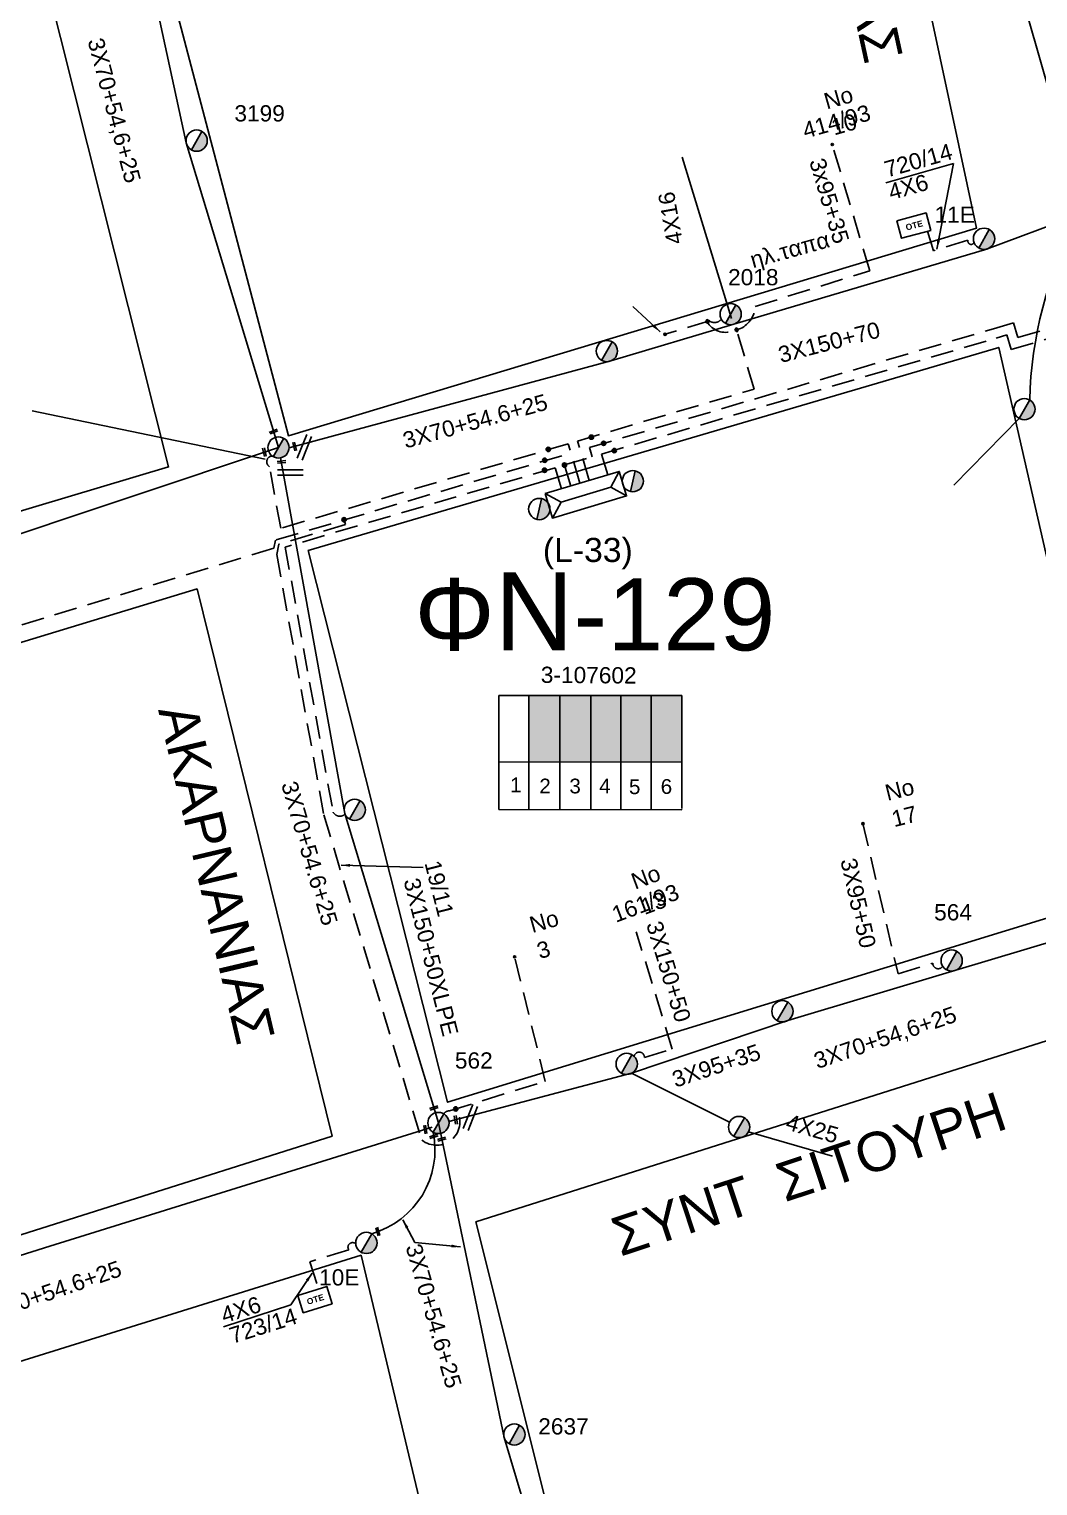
# Model space of a CAD drawing. Header units: millimetres. Extents: x 771 to 3391, y 686 to 1835.
# Drawn here: x 2394.8 to 2506.6, y 1501 to 1662.5 of the extents above; entities that cross this region are included whole.
import ezdxf

# ---------------------------------------------------------------- set-up
doc = ezdxf.new("R2010")
doc.units = ezdxf.units.MM
doc.linetypes.add('DASHED', pattern=[19.05, 12.7, -6.35])
for name, color, linetype in [('Pillar OTE', 7, 'Continuous'), ('Άγνωστα', 7, 'Continuous'), ('Γυμνά εναέρια ΧΤ (3Φ)   4x50CU', 7, 'Continuous'), ('Εναέρια παροχή ΧΤ 4x16', 7, 'SYN_LINE'), ('Εναέρια παροχή ΧΤ 4x25', 7, 'SYN_LINE'), ('Επιγραφές - Σχήματα', 7, 'Continuous'), ('Καλωδια Χ.Τ 3x95+35', 7, 'DASHED'), ('Καλωδια ΧΤ  3X95+50', 7, 'Continuous'), ('Καλώδια ΧΤ   3x150+50CU', 7, 'DASHED'), ('Καλώδια ΧΤ   3x150AL+50CU', 7, 'DASHED'), ('Μηχανική τομή', 7, 'Continuous'), ('Στύλος ΦΜ', 7, 'Continuous'), ('Στύλος ΦΜ @ 1', 7, 'Continuous'), ('Συνδέσεις', 7, 'Continuous'), ('Συνεστραμμένα ΧΤ   3x70+54.6+25 AL', 7, 'SYN_LINE'), ('Τομή', 7, 'Continuous'), ('Υποσταθμός εναέριος 2 στύλων', 7, 'Continuous'), ('Υποσταθμός πόλεως', 7, 'Continuous'), ('Υπόβαθρο ΔΕΗ', 7, 'Continuous'), ('Υπόγεια καλώδια Παροχών ΧΤ   4x6', 7, 'DASHED')]:
    doc.layers.add(name, color=color, linetype=linetype)
doc.styles.add('arial', font='arial.ttf')
doc.styles.get("Standard").update_dxf_attribs({"font": 'arial.ttf'})
doc.linetypes.add('SYN_LINE', pattern='A,0.5,-0.0001,["/\\/\\/\\/",Standard,S=0.1,R=0,X=0,Y=-0.05],-0.25', length=0.7501)
doc.dimstyles.new('ISO-25', dxfattribs={"dimtxt": 2.5, "dimasz": 2.5, "dimexe": 1.25, "dimexo": 0.625, "dimtad": 1, "dimtxsty": 'Standard', "dimcen": 2.5, "dimadec": 0, "dimazin": 0, "dimtfac": 1, "dimtmove": 0, "dimatfit": 3, "dimfxl": 1, "dimarcsym": 0})

# ---------------------------------------------------------------- blocks, each defined once
blk = doc.blocks.new('ΥΠΑΡΧΩΝ ΤΣΙΜΕΝΤΕΝΙΟΣ ΣΤΥΛΟΣ')
at = {"layer": 'Στύλος ΦΜ'}
blk.add_hatch(color=7, dxfattribs=at).paths.add_polyline_path([(-1.29, -2.28, 0.574793), (2.62, 0, 0.268822), (1.3, 2.27)])
at = {"layer": 'Στύλος ΦΜ', "color": 7}
blk.add_line((-1.29, -2.28), (1.3, 2.27), dxfattribs=at)
blk.add_circle((0, 0), 2.62, dxfattribs=at)
at = {"layer": 'Στύλος ΦΜ', "flags": 4}
for tag, p in [('ΑΡΙΘΜΟΣ', (-4.68, 8.05)), ('ΤΥΠΟΣ', (-4.91, 3.03))]:
    blk.add_attdef(tag, p, '', height=4, dxfattribs=at)
blk = doc.blocks.new('_ΣΥΝΔΕΣΗ')
at = {"layer": 'Συνδέσεις', "linetype": 'SYN_LINE', "ltscale": 40}
blk.add_hatch(color=256, dxfattribs=at).paths.add_polyline_path([(0.5, -0.01, 1), (-0.5, -0.01, 1)])
at = {"layer": 'Συνδέσεις'}
blk.add_circle((0, -0.01), 0.5, dxfattribs=at)
blk = doc.blocks.new('ΜΗΧΑΝΙΚΗ ΤΟΜΗ')
at = {"layer": 'Μηχανική τομή', "ltscale": 40}
for p, q in [((-1.89, 0.78), (1.89, 0.78)), ((1.89, 0), (-1.89, 0))]:
    blk.add_line(p, q, dxfattribs=at)
blk = doc.blocks.new('ΤΟΜΗ')
at = {"layer": 'Τομή', "ltscale": 40}
for p, q in [((-5.68, 0), (5.68, 0)), ((5.68, -2.33), (-5.68, -2.33))]:
    blk.add_line(p, q, dxfattribs=at)
blk = doc.blocks.new('TSONTA XT1')
at = {"ltscale": 40}
h = blk.add_hatch(color=256, dxfattribs=at)
h.dxf.hatch_style = 1
h.paths.add_polyline_path([(595.96, 2487.66), (597.07, 2488.77), (595.96, 2489.87), (594.85, 2488.77)])
blk.add_lwpolyline([(594.85, 2488.77), (595.96, 2489.87), (597.07, 2488.77), (595.96, 2487.66)], close=True, dxfattribs=at)
blk = doc.blocks.new('PILLAR ΟΤΕ')
at = {"layer": 'Pillar OTE', "ltscale": 40}
blk.add_lwpolyline([(-3.31, 2.02), (3.39, 2.02), (3.39, -1.99), (-3.31, -1.99)], close=True, dxfattribs=at)
at = {"layer": 'Pillar OTE', "insert": (-1.81, 0.71), "char_height": 1.3575, "width": 109.961, "attachment_point": 1}
blk.add_mtext('{\\fArial|b1|i0|c161|p34;OTE}', dxfattribs=at)
blk = doc.blocks.new('ΥΠΟΣΤΑΘΜΟΣ ΕΝΑΕΡΙΟΣ ΕΠΙ 2 ΣΤΥΛΩΝ')
at = {"layer": 'Υποσταθμός εναέριος 2 στύλων', "linetype": 'Continuous'}
for points in [[(-11.97, -2.11, 0.574793), (-8.45, -0.07, 0.268822), (-9.64, 1.98)], [(9.68, -2.15, 0.574793), (13.19, -0.1, 0.268822), (12.01, 1.95)]]:
    blk.add_hatch(color=256, dxfattribs=at).paths.add_polyline_path(points)
for p, q in [((-11.97, -2.11), (-9.64, 1.98)), ((9.68, -2.15), (12.01, 1.95))]:
    blk.add_line(p, q, dxfattribs=at)
for centre in [(-10.81, -0.07), (10.84, -0.1)]:
    blk.add_circle(centre, 2.36, dxfattribs=at)
at = {"layer": 'Υποσταθμός πόλεως', "linetype": 'Continuous', "ltscale": 40}
blk.add_lwpolyline([(-8.57, 2.82), (8.57, 2.82), (8.57, -2.82), (-8.57, -2.82)], close=True, dxfattribs=at)
for points in [[(-5.75, 0), (-8.57, 2.82)], [(-8.57, -2.82), (-5.75, 0)], [(-5.75, 0), (5.75, 0)], [(5.75, 0), (8.57, 2.82)], [(8.57, -2.82), (5.75, 0)]]:
    blk.add_lwpolyline(points, dxfattribs=at)
at = {"layer": 'Υποσταθμός εναέριος 2 στύλων', "ltscale": 40, "flags": 1}
for tag, p in [('ΜΕΤΑΣΧΗΜΑΤΙΣΜΟΣ', (14.09, 2.51)), ('ΙΣΧΥΣ', (14.07, -0.28)), ('ΑΡΙΘΜΟΣ', (14.19, -3))]:
    blk.add_attdef(tag, p, '', height=1.8, dxfattribs=at)

msp = doc.modelspace()

# ---------------------------------------------------------------- hatches: boundary and pattern name
at = {"layer": 'Καλώδια ΧΤ   3x150+50CU', "linetype": 'DASHED', "ltscale": 0.2}
h = msp.add_hatch(color=173, dxfattribs=at)
h.dxf.hatch_style = 1
h.paths.add_polyline_path([(2453.60361, 1588.6051), (2450.16374, 1588.60532), (2450.16328, 1581.24473), (2453.60315, 1581.24139)])
h = msp.add_hatch(color=30, dxfattribs=at)
h.dxf.hatch_style = 1
h.paths.add_polyline_path([(2457.04318, 1588.60489), (2453.60361, 1588.6051), (2453.60315, 1581.24139), (2457.04272, 1581.23805)])
h = msp.add_hatch(color=1, dxfattribs=at)
h.dxf.hatch_style = 1
h.paths.add_polyline_path([(2460.34074, 1588.60468), (2457.04318, 1588.60489), (2457.04272, 1581.23805), (2460.34028, 1581.23485)])
h = msp.add_hatch(color=5, dxfattribs=at)
h.dxf.hatch_style = 1
h.paths.add_polyline_path([(2463.72674, 1588.60447), (2460.34074, 1588.60468), (2460.34028, 1581.23485), (2463.72627, 1581.23156)])
h = msp.add_hatch(color=85, dxfattribs=at)
h.dxf.hatch_style = 1
h.paths.add_polyline_path([(2467.12338, 1588.60426), (2463.72674, 1588.60447), (2463.72627, 1581.23156), (2467.12292, 1581.22826)])

# ---------------------------------------------------------------- linework, layer by layer
at = {"layer": 'Pillar OTE', "ltscale": 40}
for points in [[(2446.83504, 1575.96524), (2446.83583, 1588.60553), (2467.12338, 1588.60426)], [(2450.16295, 1575.96284), (2450.16374, 1588.60532)], [(2453.60282, 1575.95941), (2453.60361, 1588.6051)], [(2457.04239, 1575.95597), (2457.04318, 1588.60489)], [(2460.33995, 1575.95268), (2460.34074, 1588.60468)], [(2463.72594, 1575.9493), (2463.72674, 1588.60447)], [(2467.1226, 1576.06834), (2467.12338, 1588.60426)], [(2446.83537, 1581.24796), (2467.12292, 1581.22826)], [(2467.12259, 1575.93651), (2467.12259, 1575.93651), (2446.83504, 1575.96617)]]:
    msp.add_lwpolyline(points, dxfattribs=at)
at = {"layer": 'Άγνωστα', "color": 27}
msp.add_lwpolyline([(2395.09928, 1620.1808), (2420.91268, 1614.82644)], dxfattribs=at)
at = {"layer": 'Άγνωστα', "color": 173, "ltscale": 20}
msp.add_lwpolyline([(2504.52404, 1619.34927), (2497.2708, 1611.95729)], dxfattribs=at)
at = {"layer": 'Άγνωστα', "color": 6, "linetype": 'SYN_LINE', "ltscale": 15}
msp.add_lwpolyline([(2461.55719, 1546.71762), (2472.41801, 1541.28337)], dxfattribs=at)
at = {"layer": 'Γυμνά εναέρια ΧΤ (3Φ)   4x50CU', "color": 173, "linetype": 'Continuous', "ltscale": 0.2}
msp.add_arc((2550.41223, 1620.36094), 44.72898, 152.0885037, 178.6777898, dxfattribs=at)
at = {"layer": 'Εναέρια παροχή ΧΤ 4x16', "color": 173, "ltscale": 20}
msp.add_lwpolyline([(2472.62675, 1630.445), (2467.16523, 1648.32648)], dxfattribs=at)
at = {"layer": 'Εναέρια παροχή ΧΤ 4x25', "color": 6, "linetype": 'SYN_LINE', "ltscale": 8}
msp.add_lwpolyline([(2474.52457, 1540.22935), (2483.81422, 1537.53845)], dxfattribs=at)
at = {"layer": 'Καλωδια Χ.Τ 3x95+35', "color": 173, "linetype": 'DASHED', "ltscale": 0.2}
msp.add_lwpolyline([(2473.4154, 1629.23157, 0.302566438), (2475.24982, 1631.75846), (2487.94926, 1635.72124), (2483.79726, 1649.72686)], format="xyb", dxfattribs=at)
at = {"layer": 'Καλωδια ΧΤ  3X95+50', "color": 6, "linetype": 'DASHED', "ltscale": 0.2}
msp.add_lwpolyline([(2487.19329, 1574.40275), (2491.0912, 1557.73137), (2494.95034, 1558.91824, 0.764872574), (2496.04709, 1558.58819)], format="xyb", dxfattribs=at)
at = {"layer": 'Καλώδια ΧΤ   3x150+50CU', "color": 30, "linetype": 'DASHED', "ltscale": 0.2}
msp.add_lwpolyline([(2454.10952, 1614.18065), (2457.18909, 1615.08637), (2457.18909, 1615.08637), (2457.18909, 1615.08637), (2456.88718, 1616.11289), (2501.65852, 1629.28039), (2503.89515, 1629.93819), (2504.3721, 1628.31651), (2511.52422, 1630.41999), (2511.73203, 1629.71343)], dxfattribs=at)
at = {"layer": 'Καλώδια ΧΤ   3x150+50CU', "color": 173, "linetype": 'DASHED', "ltscale": 0.2}
msp.add_lwpolyline([(2471.49404, 1630.3589, -0.418911796), (2470.17882, 1630.16501), (2465.26417, 1628.68241)], format="xyb", dxfattribs=at)
msp.add_lwpolyline([(2456.8466, 1612.45865), (2455.55875, 1616.83751), (2475.13007, 1622.59354), (2473.19855, 1629.16096)], dxfattribs=at)
at = {"layer": 'Καλώδια ΧΤ   3x150+50CU', "color": 1, "linetype": 'DASHED', "ltscale": 0.2}
msp.add_lwpolyline([(2458.92013, 1613.07941), (2458.21561, 1615.38828), (2501.96043, 1628.25386), (2503.17053, 1628.60976), (2503.64748, 1626.98808), (2510.31305, 1628.94846, 0.453593431), (2512.28202, 1627.86804), (2518.55281, 1594.62592), (2525.0849, 1570.0813)], format="xyb", dxfattribs=at)
at = {"layer": 'Καλώδια ΧΤ   3x150+50CU', "color": 5, "linetype": 'DASHED', "ltscale": 0.2}
msp.add_lwpolyline([(2455.82154, 1612.15177), (2454.53223, 1616.53561), (2422.64243, 1607.15664), (2421.40903, 1613.98908, -0.760897015), (2421.71041, 1615.16766)], format="xyb", dxfattribs=at)
at = {"layer": 'Καλώδια ΧΤ   3x150+50CU', "color": 30, "linetype": 'DASHED', "ltscale": 0.2}
for points in [[(2454.79574, 1611.84467), (2453.80761, 1615.20717), (2422.07565, 1605.8505), (2421.88069, 1604.9586), (2359.08563, 1585.8667, -1.104831765), (2353.57031, 1584.19179), (2344.01767, 1581.2908)], [(2429.66737, 1608.1074), (2429.82373, 1607.57577), (2422.45379, 1605.40823), (2422.20557, 1604.26964), (2427.42135, 1575.37685), (2438.27861, 1539.31425, 0.855940643), (2442.08933, 1542.78307)], [(2440.71737, 1542.22725, -0.224986132), (2441.35692, 1542.55782), (2451.97615, 1545.82372), (2448.56724, 1559.69252)]]:
    msp.add_lwpolyline(points, format="xyb", dxfattribs=at)
at = {"layer": 'Καλώδια ΧΤ   3x150+50CU', "color": 85, "linetype": 'DASHED', "ltscale": 0.2}
msp.add_lwpolyline([(2453.77429, 1611.53887), (2453.08299, 1613.87874), (2423.14756, 1605.07457), (2428.4551, 1575.67346, 0.484655608), (2429.76719, 1575.44144)], format="xyb", dxfattribs=at)
at = {"layer": 'Καλώδια ΧΤ   3x150+50CU', "color": 6, "linetype": 'DASHED', "ltscale": 0.2}
msp.add_lwpolyline([(2461.83479, 1548.59811, -0.945844263), (2462.97036, 1548.4548), (2466.06167, 1549.40552), (2462.06181, 1562.41129)], format="xyb", dxfattribs=at)
at = {"layer": 'Καλώδια ΧΤ   3x150+50CU', "color": 173, "linetype": 'DASHED', "ltscale": 0.2}
msp.add_arc((2471.96115, 1631.26515), 2.37648, 215.4663678, 295.5486015, dxfattribs=at)
at = {"layer": 'Συνεστραμμένα ΧΤ   3x70+54.6+25 AL', "color": 173, "linetype": 'SYN_LINE', "ltscale": 20}
for points in [[(2511.39723, 1643.27006), (2502.3651, 1674.76524), (2495.48218, 1710.47488), (2442.36801, 1696.15302), (2405.92725, 1684.27451)], [(2423.57818, 1616.0657), (2459.26565, 1625.7273), (2472.90022, 1629.78568), (2501.03892, 1638.16394)]]:
    msp.add_lwpolyline(points, dxfattribs=at)
at = {"layer": 'Συνεστραμμένα ΧΤ   3x70+54.6+25 AL', "color": 5, "linetype": 'SYN_LINE', "ltscale": 20}
msp.add_lwpolyline([(2332.03234, 1588.50305), (2358.20781, 1595.94731), (2388.5031, 1604.81954), (2422.40398, 1616.11991), (2412.17331, 1649.91587), (2404.7622, 1684.11662), (2401.22323, 1706.7755), (2401.22323, 1706.7755)], dxfattribs=at)
at = {"layer": 'Συνεστραμμένα ΧΤ   3x70+54.6+25 AL', "color": 173, "linetype": 'SYN_LINE', "ltscale": 8}
msp.add_lwpolyline([(2500.88654, 1638.11857), (2510.61078, 1641.7263)], dxfattribs=at)
at = {"layer": 'Συνεστραμμένα ΧΤ   3x70+54.6+25 AL', "color": 85, "linetype": 'SYN_LINE', "ltscale": 20}
msp.add_lwpolyline([(2422.63211, 1614.96618), (2429.74969, 1575.53835), (2440.13407, 1541.20407), (2447.42005, 1506.33255), (2455.63639, 1478.82183)], dxfattribs=at)
at = {"layer": 'Συνεστραμμένα ΧΤ   3x70+54.6+25 AL', "color": 6, "linetype": 'SYN_LINE', "ltscale": 20}
msp.add_lwpolyline([(2441.30045, 1541.35169), (2461.55719, 1546.71762), (2478.86566, 1552.57645), (2497.51118, 1558.14219), (2528.02692, 1567.29768), (2562.43328, 1577.54349), (2601.44427, 1591.06211)], dxfattribs=at)
at = {"layer": 'Συνεστραμμένα ΧΤ   3x70+54.6+25 AL', "color": 30, "ltscale": 20}
msp.add_lwpolyline([(2352.73252, 1513.61392), (2397.03238, 1527.55758), (2439.44204, 1540.729)], dxfattribs=at)
at = {"layer": 'Συνεστραμμένα ΧΤ   3x70+54.6+25 AL', "linetype": 'SYN_LINE', "ltscale": 15}
msp.add_arc((2430.06945, 1538.23177), 9.6796, 285.9724109, 11.6167001, dxfattribs=at)
at = {"layer": 'Υπόβαθρο ΔΕΗ'}
for points in [[(2406.33143, 1682.7349), (2485.73196, 1706.22012), (2499.7762, 1640.42795), (2423.50868, 1617.42035), (2406.33143, 1682.7349)], [(2311.80178, 1655.59511), (2393.74243, 1679.40861), (2410.21421, 1613.97542), (2331.94021, 1590.58892), (2311.80178, 1655.59511)], [(2497.24771, 1647.61806), (2489.72872, 1645.4716)], [(2425.69075, 1604.70722), (2502.26233, 1627.22734), (2516.11736, 1566.5518), (2441.15014, 1543.49601), (2425.69075, 1604.70722)], [(2335.85007, 1576.86349), (2413.37759, 1600.43457), (2428.34388, 1539.74275), (2354.14643, 1516.22317), (2335.85007, 1576.86349)], [(2444.26421, 1530.24786), (2519.06546, 1553.97058), (2529.62762, 1507.06343), (2496.778, 1495.21582), (2456.86167, 1480.01556), (2444.26421, 1530.24786)], [(2357.88125, 1503.57685), (2431.55459, 1526.5307), (2443.85696, 1474.88579), (2375.33365, 1446.07578), (2357.88125, 1503.57685)], [(2423.7612, 1521.02501), (2416.31904, 1518.57937)]]:
    msp.add_lwpolyline(points, dxfattribs=at)
at = {"layer": 'Υπόγεια καλώδια Παροχών ΧΤ   4x6', "color": 173, "linetype": 'DASHED', "ltscale": 0.2}
msp.add_lwpolyline([(2499.53193, 1638.83496, -0.877605157), (2498.84828, 1639.10351), (2495.01874, 1637.94826), (2494.36729, 1640.10773)], format="xyb", dxfattribs=at)
at = {"layer": 'Υπόγεια καλώδια Παροχών ΧΤ   4x6', "linetype": 'DASHED', "ltscale": 0.2}
msp.add_lwpolyline([(2430.97536, 1527.78863, 0.902710072), (2430.18658, 1527.15189), (2425.89027, 1525.81332), (2426.83385, 1522.78478)], format="xyb", dxfattribs=at)

# ---------------------------------------------------------------- block references
at = {"layer": 'Pillar OTE'}
for p, xscale, yscale, zscale, rotation in [((2492.8265, 1640.72237), 0.5, 0.5, 0.5, 14.92230985789626), ((2426.42522, 1521.60496), 0.4999999999999999, 0.4999999999999999, 0.4999999999999999, 17.16128364859512)]:
    msp.add_blockref('PILLAR ΟΤΕ', p, dxfattribs=dict(at, xscale=xscale, yscale=yscale, zscale=zscale, rotation=rotation))
at = {"layer": 'Μηχανική τομή'}
for p, xscale, yscale, zscale, rotation in [((2421.89483, 1617.80183), 0.25, 0.25, 0.25, 22.67356193003151), ((2420.92787, 1615.62787), 0.249999999999919, 0.249999999999919, 0.249999999999919, 101.9574263606144), ((2424.28894, 1616.25812), 0.249999999999919, 0.249999999999919, 0.249999999999919, 101.9574263606144), ((2422.74495, 1614.42502), 0.25, 0.25, 0.25, 5.831518046542832), ((2439.65971, 1542.77248), 0.25, 0.25, 0.25, 17.86561226362529), ((2441.9624, 1541.52704), 0.2500000000001928, 0.2500000000001928, 0.2500000000001928, 278.9517174176443), ((2438.57893, 1540.47621), 0.2500000000001928, 0.2500000000001928, 0.2500000000001928, 278.9517174176443), ((2439.64667, 1539.63585), 0.25, 0.25, 0.25, 17.86561226362529), ((2440.52834, 1539.31707), 0.25, 0.25, 0.25, 17.86561226362529), ((2433.50485, 1529.18232), 0.25, 0.25, 0.25, 107.0107382808798)]:
    msp.add_blockref('ΜΗΧΑΝΙΚΗ ΤΟΜΗ', p, dxfattribs=dict(at, xscale=xscale, yscale=yscale, zscale=zscale, rotation=rotation))
at = {"layer": 'Στύλος ΦΜ @ 1', "ltscale": 40}
ref = msp.add_blockref('ΥΠΑΡΧΩΝ ΤΣΙΜΕΝΤΕΝΙΟΣ ΣΤΥΛΟΣ', (2413.32659, 1650.15484), dxfattribs=dict(at, xscale=0.4499999999998181, yscale=0.4499999999998181, zscale=0.4499999999998181))
ref.add_attrib('ΤΥΠΟΣ', '3199', (2417.51005, 1652.27979), dxfattribs={"layer": 'Στύλος ΦΜ', "height": 1.8, "flags": 4})
ref = msp.add_blockref('ΥΠΑΡΧΩΝ ΤΣΙΜΕΝΤΕΝΙΟΣ ΣΤΥΛΟΣ', (2500.6274, 1639.26748), dxfattribs=dict(at, xscale=0.4499999999998181, yscale=0.4499999999998181, zscale=0.4499999999998181))
ref.add_attrib('ΑΡΙΘΜΟΣ', '11Ε', (2495.13103, 1641.04561), dxfattribs={"layer": 'Στύλος ΦΜ', "height": 1.8, "flags": 4})
ref = msp.add_blockref('ΥΠΑΡΧΩΝ ΤΣΙΜΕΝΤΕΝΙΟΣ ΣΤΥΛΟΣ', (2472.537, 1630.90604), dxfattribs=dict(at, xscale=0.4499999999998181, yscale=0.4499999999998181, zscale=0.4499999999998181))
ref.add_attrib('ΤΥΠΟΣ', '2018', (2472.24228, 1634.11111), dxfattribs={"layer": 'Στύλος ΦΜ', "height": 1.8, "flags": 4})
at = {"layer": 'Στύλος ΦΜ @ 1', "ltscale": 40, "xscale": 0.4499999999998181, "yscale": 0.4499999999998181, "zscale": 0.4499999999998181}
for p in [(2458.80602, 1626.81168), (2505.1096, 1620.37116), (2422.40172, 1616.1212), (2430.85862, 1575.93511), (2478.27489, 1553.59534), (2461.00788, 1547.75944), (2473.47129, 1540.75636)]:
    msp.add_blockref('ΥΠΑΡΧΩΝ ΤΣΙΜΕΝΤΕΝΙΟΣ ΣΤΥΛΟΣ', p, dxfattribs=at)
at = {"layer": 'Στύλος ΦΜ @ 1', "ltscale": 40}
ref = msp.add_blockref('ΥΠΑΡΧΩΝ ΤΣΙΜΕΝΤΕΝΙΟΣ ΣΤΥΛΟΣ', (2497.04002, 1559.22161), dxfattribs=dict(at, xscale=0.4499999999998181, yscale=0.4499999999998181, zscale=0.4499999999998181))
ref.add_attrib('ΤΥΠΟΣ', '564', (2495.09054, 1563.67448), dxfattribs={"layer": 'Στύλος ΦΜ', "height": 1.8, "flags": 4})
ref = msp.add_blockref('ΥΠΑΡΧΩΝ ΤΣΙΜΕΝΤΕΝΙΟΣ ΣΤΥΛΟΣ', (2440.13181, 1541.20536), dxfattribs=dict(at, xscale=0.4499999999998181, yscale=0.4499999999998181, zscale=0.4499999999998181))
ref.add_attrib('ΤΥΠΟΣ', '562', (2441.95544, 1547.23869), dxfattribs={"layer": 'Στύλος ΦΜ', "height": 1.8, "flags": 4})
ref = msp.add_blockref('ΥΠΑΡΧΩΝ ΤΣΙΜΕΝΤΕΝΙΟΣ ΣΤΥΛΟΣ', (2432.14746, 1527.90397), dxfattribs=dict(at, xscale=0.4499999999998181, yscale=0.4499999999998181, zscale=0.4499999999998181))
ref.add_attrib('ΑΡΙΘΜΟΣ', '10Ε', (2426.9005, 1523.1806), dxfattribs={"layer": 'Στύλος ΦΜ', "height": 1.8, "flags": 4})
ref = msp.add_blockref('ΥΠΑΡΧΩΝ ΤΣΙΜΕΝΤΕΝΙΟΣ ΣΤΥΛΟΣ', (2448.55259, 1506.65578), dxfattribs=dict(at, xscale=0.4499999999998181, yscale=0.4499999999998181, zscale=0.4499999999998181))
ref.add_attrib('ΤΥΠΟΣ', '2637', (2451.20103, 1506.65814), dxfattribs={"layer": 'Στύλος ΦΜ', "height": 1.8, "flags": 4})
at = {"layer": 'Συνδέσεις'}
for p, xscale, yscale, zscale in [((2483.79726, 1649.72686), 0.25, 0.25, 0.25), ((2465.26417, 1628.68241), 0.25, 0.25, 0.25), ((2457.09272, 1617.27207), 0.4777242751394019, 0.4777242751394019, 0.4777242751394019), ((2452.31594, 1615.91843), 0.4777242751394019, 0.4777242751394019, 0.4777242751394019), ((2458.44601, 1616.58793), 0.4777242751394019, 0.4777242751394019, 0.4777242751394019), ((2459.63221, 1615.78895), 0.4777242751394019, 0.4777242751394019, 0.4777242751394019), ((2451.9133, 1614.71113), 0.4777242751394019, 0.4777242751394019, 0.4777242751394019), ((2454.10952, 1614.18065), 0.4777242751394019, 0.4777242751394019, 0.4777242751394019), ((2451.895, 1613.59529), 0.4777242751394019, 0.4777242751394019, 0.4777242751394019), ((2429.66737, 1608.1074), 0.4777242751394019, 0.4777242751394019, 0.4777242751394019), ((2487.19329, 1574.40275), 0.25, 0.25, 0.25), ((2448.58444, 1559.63658), 0.25, 0.25, 0.25), ((2442.0516, 1542.77147), 0.4777242751394019, 0.4777242751394019, 0.4777242751394019)]:
    msp.add_blockref('_ΣΥΝΔΕΣΗ', p, dxfattribs=dict(at, xscale=xscale, yscale=yscale, zscale=zscale))
at = {"layer": 'Συνδέσεις', "xscale": 0.2, "yscale": 0.2, "zscale": 0.2}
for p, rotation in [((2497.39633, 1119.00959), 16.5389898235499), ((2481.86524, 1117.42474), 14.43645102625863)]:
    msp.add_blockref('TSONTA XT1', p, dxfattribs=dict(at, rotation=rotation))
at = {"layer": 'Τομή', "xscale": 0.2499999999998873, "yscale": 0.2499999999998873, "zscale": 0.2499999999998873, "rotation": 248.1909067709115}
for p in [(2425.54705, 1616.03517), (2443.94833, 1541.70474)]:
    msp.add_blockref('ΤΟΜΗ', p, dxfattribs=at)
at = {"layer": 'Τομή', "xscale": 0.25, "yscale": 0.25, "zscale": 0.25}
msp.add_blockref('ΤΟΜΗ', (2423.69994, 1613.64926), dxfattribs=at)
at = {"layer": 'Υποσταθμός εναέριος 2 στύλων', "xscale": 0.4999999999999998, "yscale": 0.4999999999999998, "zscale": 0.4999999999999998, "rotation": 16.66633376610644}
msp.add_blockref('ΥΠΟΣΤΑΘΜΟΣ ΕΝΑΕΡΙΟΣ ΕΠΙ 2 ΣΤΥΛΩΝ', (2456.47804, 1610.8789), dxfattribs=at)

# ---------------------------------------------------------------- texts
at = {"ltscale": 40, "char_height": 4, "width": 67.4273804, "attachment_point": 1, "style": 'arial'}
for s, insert, rotation in [('{\\H1.083x;EYPYTANIAΣ}', (2483.66949, 1696.28002), 282.2564646), ('{\\H1.083x;AKAPNANIAΣ}', (2413.2577, 1588.02799), 283.2579876), ('{\\H1.083x;ΣYNT  ΣITOYPH}', (2458.93109, 1530.47732), 18.3073137)]:
    msp.add_mtext(s, dxfattribs=dict(at, insert=insert, rotation=rotation))
at = {"ltscale": 30, "char_height": 1.63441, "width": 11.2572904, "attachment_point": 1}
for s, insert in [('1', (2448.0812, 1579.52656)), ('2', (2451.31966, 1579.3931)), ('3', (2454.65025, 1579.3931)), ('4', (2457.95376, 1579.3931)), ('5', (2461.25726, 1579.31192)), ('6', (2464.77739, 1579.33898))]:
    msp.add_mtext(s, dxfattribs=dict(at, insert=insert))
at = {"layer": 'Άγνωστα', "color": 7, "char_height": 1.8, "attachment_point": 1}
for s, gutter_width, insert, rotation in [('3X70+54,6+25', 12.5, (2402.95985, 1661.71172), 284.8225658), ('414/93', 1.44412, (2480.32204, 1652.09505), 15.8460991), ('720/14', 1.44412, (2489.39314, 1647.78879), 15.8460991), ('4Χ6', 1.44412, (2489.83004, 1645.26831), 15.8460991), ('3X150+70', 12.5, (2477.64348, 1627.22476), 14.5184577), ('3X70+54.6+25', 12.5, (2436.01219, 1617.72947), 15.3723876), ('3-107602', 12.5, (2451.49318, 1591.81738), 359.569662), ('3X70+54.6+25', 12.5, (2424.41047, 1579.28663), 286.2222233), ('3X95+50', 12.5, (2486.44164, 1570.73717), 282.7956834), ('19/11', 12.5, (2440.32056, 1570.48448), 284.1229273), ('3X150+50XLPE', 12.5, (2437.99789, 1568.54383), 284.1229273), ('161/93', 1.51451, (2459.1645, 1565.08516), 20.5047841), ('3X150+50', 12.5, (2464.87462, 1563.78417), 286.6108582), ('3X70+54,6+25', 12.5, (2481.56042, 1548.88065), 18.8177806), ('3X95+35', 12.5, (2465.84399, 1546.81652), 18.4364762), ('3X70+54.6+25', 12.5, (2438.20585, 1527.98374), 286.0154715), ('2X3X70+54.6+25', 12.5, (2386.06354, 1519.68166), 18.8177806), ('4Χ6', 1.51451, (2415.83393, 1520.68627), 17.5709738), ('723/14', 1.51451, (2416.76191, 1518.41929), 17.5709738)]:
    msp.add_mtext_dynamic_manual_height_columns(s, width=1.8, gutter_width=gutter_width, heights=[0.04535], dxfattribs=dict(at, insert=insert, rotation=rotation))
at = {"layer": 'Άγνωστα', "color": 7}
note = msp.add_mtext_dynamic_manual_height_columns('No ', width=1.8, gutter_width=1.44412, heights=[0.04535, 0], dxfattribs=dict(at, insert=(2479.57125, 1654.45329), char_height=1.8, attachment_point=1, rotation=15.8460991))
for column, words in zip(note.columns.linked_columns, ['10']):
    column.text = words
note = msp.add_mtext_dynamic_manual_height_columns('ηλ.ταπα\\P', width=1.8, gutter_width=12.5, heights=[0.04535, 0], dxfattribs=dict(at, insert=(2460.72459, 1633.95069), char_height=1.8, attachment_point=1, rotation=15.3497355))
for column, words in zip(note.columns.linked_columns, ['\\P']):
    column.text = words
note = msp.add_mtext_dynamic_manual_height_columns('No ', width=1.8, gutter_width=1.91924, heights=[0.04535, 0], dxfattribs=dict(at, insert=(2485.87821, 1577.75603), char_height=1.8, attachment_point=1, rotation=14.0928914))
for column, words in zip(note.columns.linked_columns, ['17']):
    column.text = words
note = msp.add_mtext_dynamic_manual_height_columns('No ', width=1.8, gutter_width=1.51451, heights=[0.04535, 0], dxfattribs=dict(at, insert=(2458.19499, 1567.59562), char_height=1.8, attachment_point=1, rotation=20.5047841))
for column, words in zip(note.columns.linked_columns, ['13']):
    column.text = words
note = msp.add_mtext_dynamic_manual_height_columns('No ', width=1.8, gutter_width=1.71917, heights=[0.04535, 0], dxfattribs=dict(at, insert=(2446.66308, 1563.03551), char_height=1.8, attachment_point=1, rotation=15.8358251))
for column, words in zip(note.columns.linked_columns, ['3']):
    column.text = words
at = {"layer": 'Εναέρια παροχή ΧΤ 4x16', "color": 7, "insert": (2465.47372, 1638.50951), "char_height": 1.8, "attachment_point": 1, "rotation": 99.9082486}
msp.add_mtext_dynamic_manual_height_columns('4X16', width=1.8, gutter_width=12.5, heights=[0.04535], dxfattribs=at)
at = {"layer": 'Εναέρια παροχή ΧΤ 4x25', "color": 7, "insert": (2479.01531, 1542.24994), "char_height": 1.8, "attachment_point": 1, "rotation": 344.1546493}
msp.add_mtext_dynamic_manual_height_columns('4X25', width=1.8, gutter_width=12.5, heights=[0.04535], dxfattribs=at)
at = {"layer": 'Καλώδια ΧΤ   3x150AL+50CU', "color": 7, "insert": (2482.95269, 1648.39109), "char_height": 1.8, "attachment_point": 1, "rotation": 286.6108582}
msp.add_mtext_dynamic_manual_height_columns('3x95+35', width=1.8, gutter_width=12.5, heights=[0.04535], dxfattribs=at)
at = {"layer": 'Υπόβαθρο ΔΕΗ', "attachment_point": 1}
for s, insert, char_height in [('(L-33)', (2451.71044, 1606.09683), 2.674809), ('Φ{\\H1.0833x;N}-129', (2437.46375, 1602.28009), 8)]:
    msp.add_mtext_dynamic_manual_height_columns(s, width=84.657329, gutter_width=12.5, heights=[0], dxfattribs=dict(at, insert=insert, char_height=char_height))

# ---------------------------------------------------------------- leaders
at = {"layer": 'Επιγραφές - Σχήματα', "ltscale": 40}
for points in [[(2495.402, 1638.13258), (2497.24771, 1647.61806)], [(2464.7325, 1628.93664), (2461.6713, 1631.75253)], [(2429.33938, 1569.8035), (2438.42249, 1569.53725)], [(2436.19174, 1530.47493), (2437.49793, 1527.96174)], [(2442.56764, 1527.46336), (2437.49793, 1527.96174)], [(2426.1245, 1524.55579), (2423.7612, 1521.02501)]]:
    msp.add_leader(points, dimstyle='ISO-25', override={"dimasz": 1, "dimtad": 0}, dxfattribs=at)

doc.saveas('drawing.dxf')
